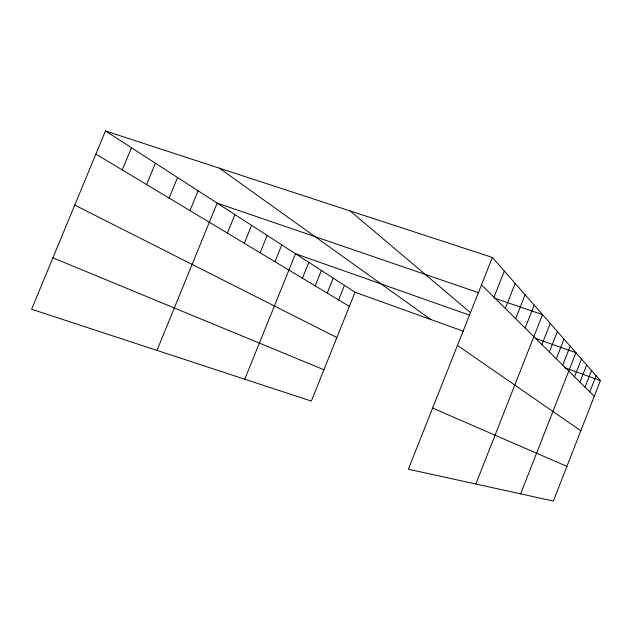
<?xml version="1.0" encoding="UTF-8"?>
<svg xmlns="http://www.w3.org/2000/svg" width="632" height="632" viewBox="0 0 632 632"><rect width="100%" height="100%" fill="white"/><g stroke="black" fill="none" stroke-linecap="round" stroke-linejoin="round"><path stroke-width="0.95" d="M579.947 382.123L586.67 364.94M585.027 387.132L591.536 370.486M589.79 391.84L596.102 375.692M492.368 257.437L600.4 380.598L553.371 501.058L408.367 469.205L492.368 257.437L105.481 130.942L31.6 309.245L311.347 401.075L355.065 292.229L105.481 130.942M549.382 351.937L557.385 331.555M556.302 358.771L564.013 339.115M562.741 365.13L570.183 346.146M520.634 493.868L575.942 352.711L535.383 338.404M574.535 376.775L581.487 359.031M515.657 318.647L525.097 294.741M525.145 328.016L534.182 305.106M475.833 484.025L542.533 314.625L494.785 298.264M541.924 344.582L550.251 323.418M493.963 297.23L504.32 271.065M505.308 308.424L515.183 283.444M327.234 293.098L333.262 278.135M338.61 299.931L344.456 285.38M244.75 379.216L295.523 253.748L469.75 315.234M302.452 278.206L308.851 262.367M315.202 285.862L321.404 270.48M260.115 252.768L267.162 235.42M274.96 261.688L281.777 244.868M156.973 350.405L217.163 203.109L478.977 292.845M227.409 233.113L234.954 214.611M244.3 243.265L251.583 225.355M169.092 198.077L177.545 177.513M189.948 210.606L198.069 190.777M146.608 184.568L155.401 163.206M122.284 169.953L131.464 147.73M355.065 292.229L463.517 331.294M564.487 367.658L600.4 380.598M52.906 257.832L323.924 369.752M432.612 408.082L566.904 466.384M74.766 205.084L336.856 337.559M95.89 154.09L349.377 306.394M457.465 345.42L580.816 430.755M219.407 168.191L430.834 319.523M350.16 210.938L470.358 312.548M481.473 284.898L594.278 396.272"/></g></svg>
